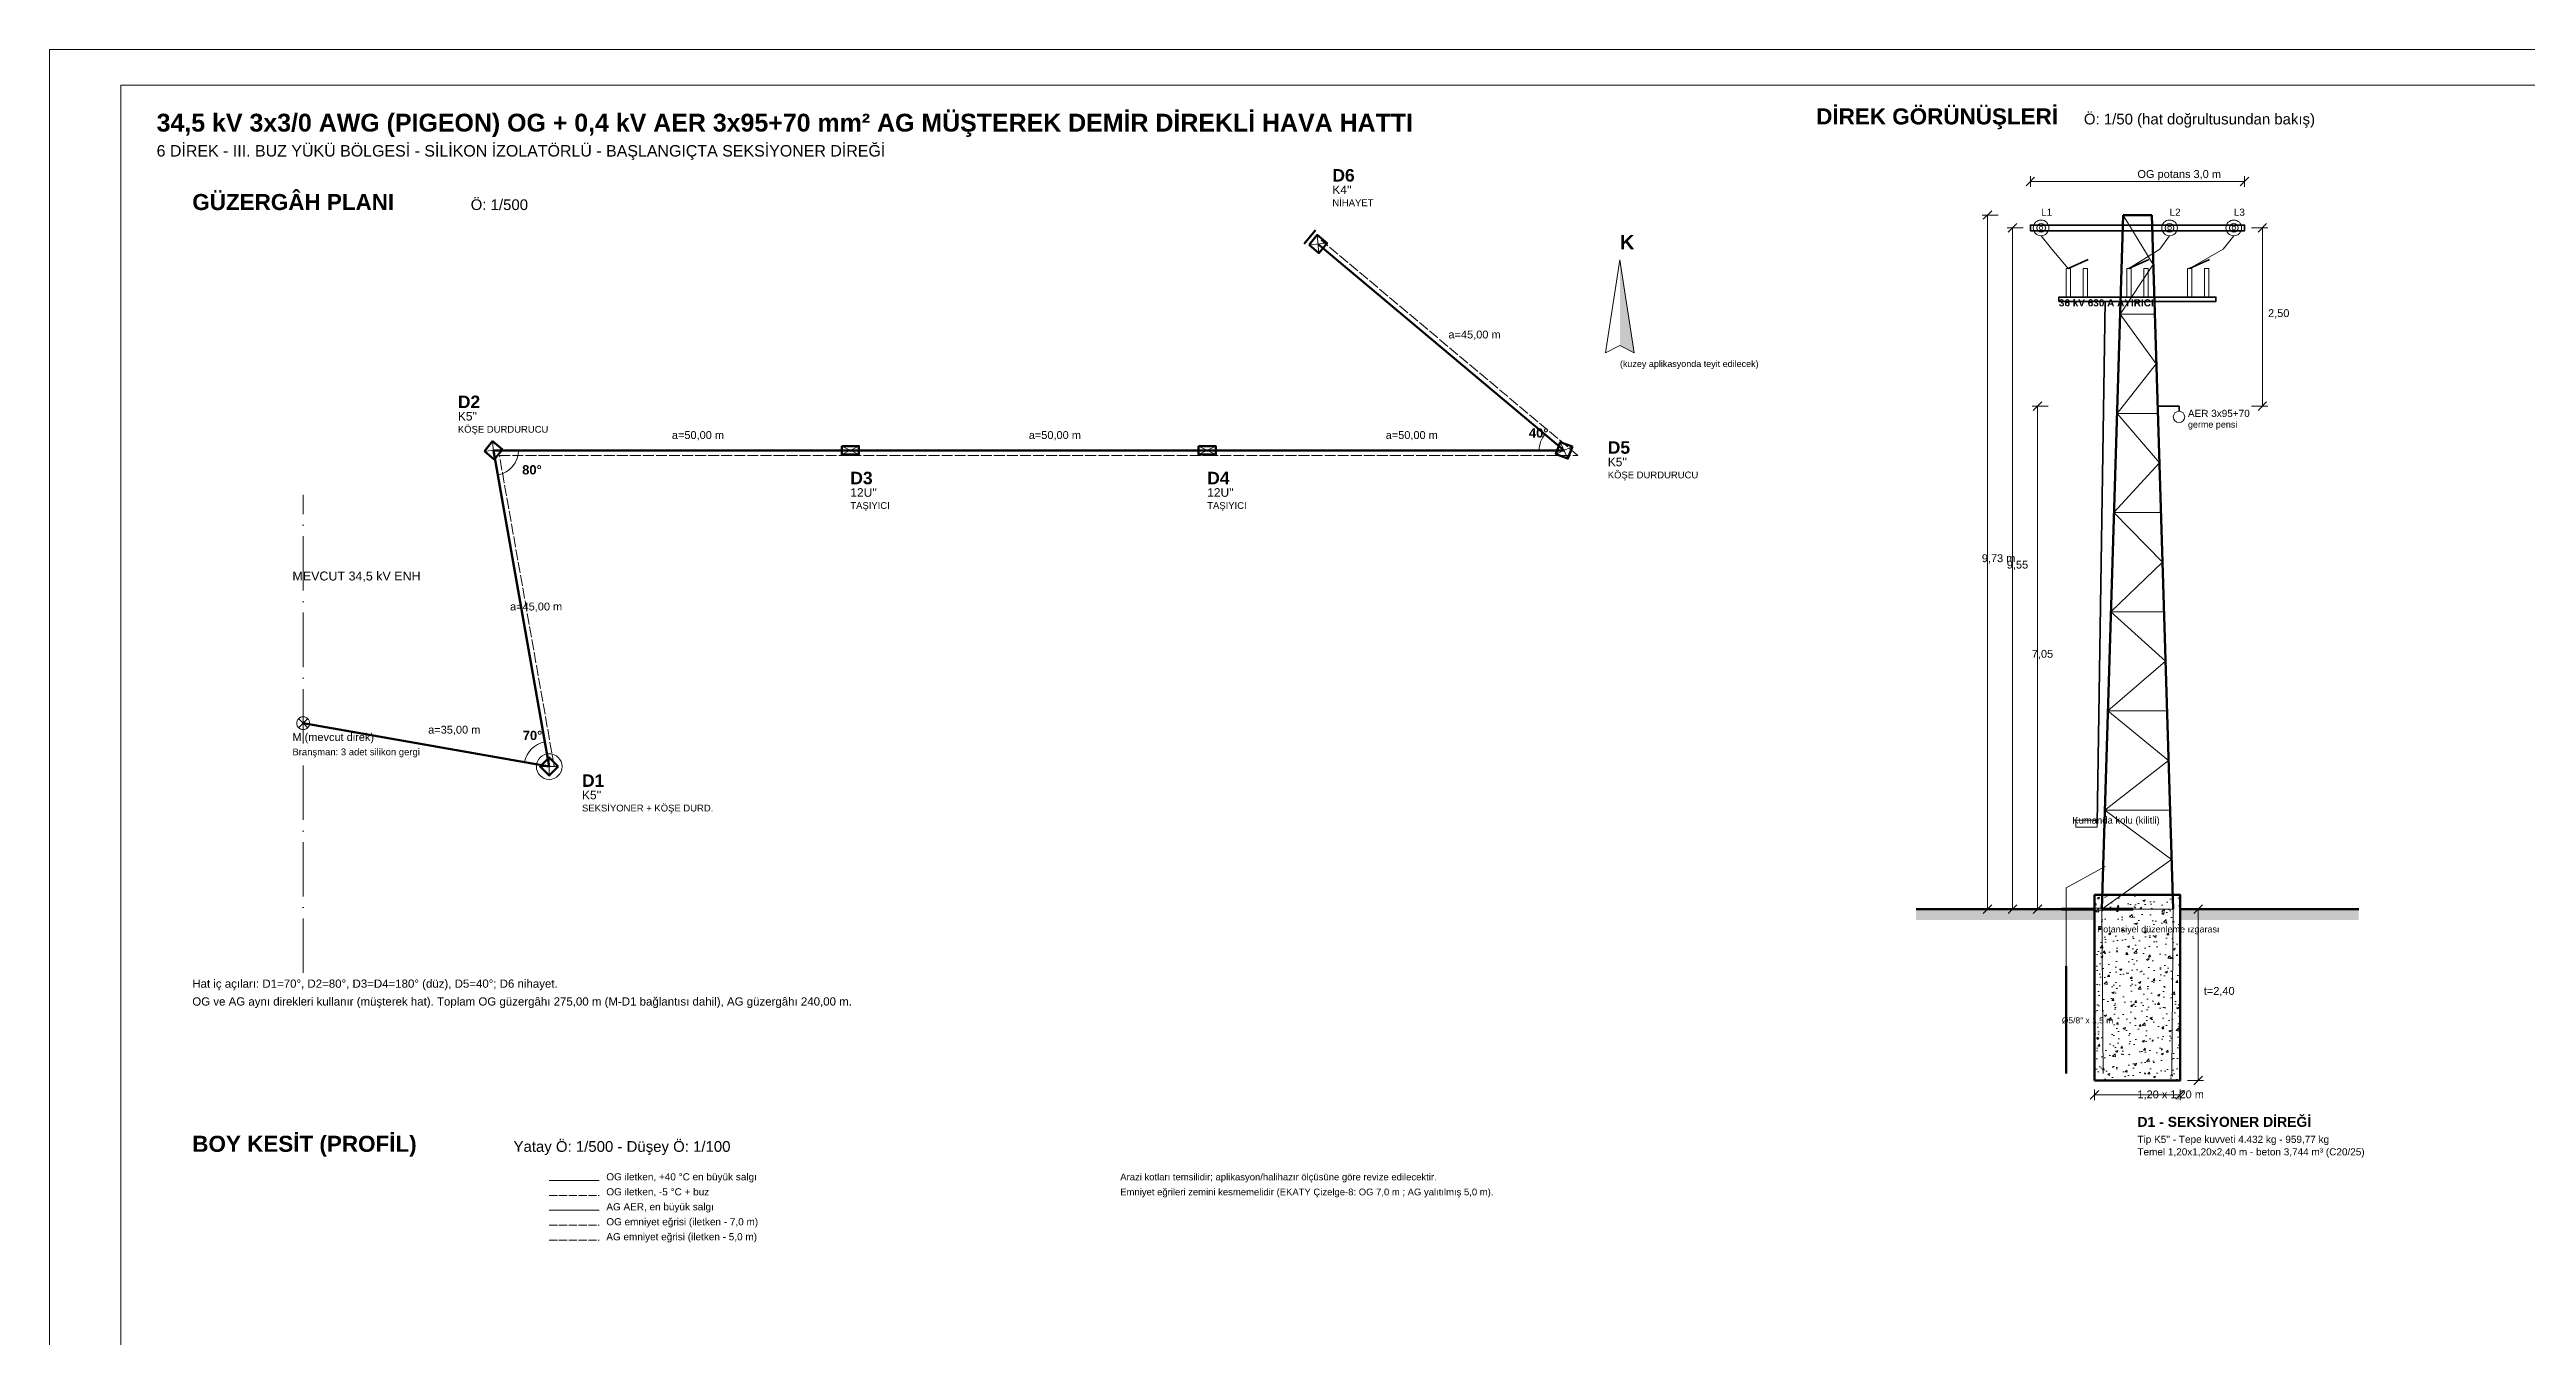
# Model space of a CAD drawing. Header units: millimetres. Extents: x 0 to 2461, y 0 to 841.
# Drawn here: x 0 to 694, y 480 to 841 of the extents above; entities that cross this region are included whole.
import ezdxf

# ---------------------------------------------------------------- set-up
doc = ezdxf.new("R2010")
doc.units = ezdxf.units.MM
doc.header["$LTSCALE"] = 6
doc.linetypes.add('DASHDOT', pattern=[3.556, 2.54, -0.508, 0, -0.508])
doc.linetypes.add('DASHED', pattern=[1.524, 1.27, -0.254])
for name, color, linetype, lineweight, plot in [('00-CERCEVE', 7, 'Continuous', 0, False), ('02-BASLIK', 7, 'Continuous', 0, False), ('10-PLAN-GUZERGAH', 1, 'Continuous', 0, False), ('11-PLAN-AG', 5, 'Continuous', 0, False), ('12-PLAN-MEVCUT', 6, 'DASHDOT', 0, False), ('13-PLAN-DIREK', 7, 'Continuous', 0, False), ('14-PLAN-YAZI', 7, 'Continuous', 0, False), ('15-PLAN-ACI', 3, 'Continuous', 0, False), ('20-PROFIL-ARAZI', 32, 'Continuous', 0, False), ('21-PROFIL-OG', 1, 'Continuous', 0, False), ('22-PROFIL-AG', 5, 'Continuous', 0, False), ('23-PROFIL-EMNIYET', 6, 'DASHED', 0, False), ('25-PROFIL-BANT', 7, 'Continuous', 0, False), ('26-PROFIL-OG-BUZ', 1, 'DASHED', 0, False), ('30-DETAY-DIREK', 7, 'Continuous', 0, False), ('31-DETAY-KAFES', 8, 'Continuous', 0, False), ('32-DETAY-TEMEL', 7, 'Continuous', 0, False), ('33-DETAY-IZOLATOR', 4, 'Continuous', 0, False), ('34-DETAY-ILETKEN', 1, 'Continuous', 0, False), ('35-DETAY-AG', 5, 'Continuous', 0, False), ('36-DETAY-TOPRAKLAMA', 3, 'Continuous', 0, False), ('37-TARAMA', 8, 'Continuous', 0, False), ('38-SEKSIYONER', 30, 'Continuous', 0, False), ('40-OLCU', 2, 'Continuous', 0, False), ('41-YAZI', 7, 'Continuous', 0, False)]:
    doc.layers.add(name, color=color, linetype=linetype, lineweight=lineweight, plot=plot)
doc.styles.add('TRK', font='arial.ttf', dxfattribs={"width": 0.9})
doc.styles.add('TRKB', font='arialbd.ttf', dxfattribs={"width": 0.9})

msp = doc.modelspace()

# ---------------------------------------------------------------- hatches: boundary and pattern name
at = {"layer": '14-PLAN-YAZI'}
h = msp.add_hatch(color=7, dxfattribs=at)
h.dxf.hatch_style = 1
h.paths.add_polyline_path([(440, 758), (440, 782), (444, 756)])
at = {"layer": '37-TARAMA'}
h = msp.add_hatch(dxfattribs=at)
h.set_pattern_fill('AR-CONC', scale=0.035)
h.paths.add_polyline_path([(573, 552), (597, 552), (597, 604), (573, 604)])
h = msp.add_hatch(dxfattribs=at)
h.set_pattern_fill('EARTH', scale=0.12)
h.paths.add_polyline_path([(523, 597), (573, 597), (573, 600), (523, 600)])
h = msp.add_hatch(dxfattribs=at)
h.set_pattern_fill('EARTH', scale=0.12)
h.paths.add_polyline_path([(597, 597), (647, 597), (647, 600), (597, 600)])

# ---------------------------------------------------------------- linework, layer by layer
at = {"layer": '00-CERCEVE', "lineweight": 18}
msp.add_lwpolyline([(0, 0), (1189, 0), (1189, 841), (0, 841)], close=True, dxfattribs=at)
at = {"layer": '00-CERCEVE'}
msp.add_lwpolyline([(20, 10), (1179, 10), (1179, 831), (20, 831)], close=True, dxfattribs=at)
at = {"layer": '10-PLAN-GUZERGAH', "lineweight": 50}
msp.add_lwpolyline([(71.06, 652.16), (140, 640), (124.37, 728.63), (224.37, 728.63), (324.37, 728.63), (424.37, 728.63), (355.43, 786.48)], dxfattribs=at)
at = {"layer": '11-PLAN-AG', "linetype": 'DASHED', "ltscale": 0.4}
msp.add_lwpolyline([(141.38, 640.24), (126.04, 727.23), (224.37, 727.23), (324.37, 727.23), (428.22, 727.23), (356.33, 787.56)], dxfattribs=at)
at = {"layer": '12-PLAN-MEVCUT'}
for p, q in [((71.06, 582.16), (71.06, 716.16)), ((69.76, 650.86), (72.36, 653.46)), ((69.76, 653.46), (72.36, 650.86))]:
    msp.add_line(p, q, dxfattribs=at)
msp.add_circle((71.06, 652.16), 1.8, dxfattribs=at)
at = {"layer": '13-PLAN-DIREK', "lineweight": 70}
msp.add_line((354.74, 790.33), (351.52, 786.5), dxfattribs=at)
at = {"layer": '13-PLAN-DIREK'}
for p, q in [((352.89, 786.26), (357.96, 786.71)), ((355.65, 783.95), (355.21, 789.02)), ((121.84, 728.41), (126.91, 728.85)), ((124.59, 726.1), (124.15, 731.17)), ((221.97, 729.83), (226.77, 727.43)), ((221.97, 727.43), (226.77, 729.83)), ((321.97, 729.83), (326.77, 727.43)), ((321.97, 727.43), (326.77, 729.83)), ((426.68, 729.71), (422.06, 727.56)), ((423.3, 730.94), (425.45, 726.33)), ((142.55, 640), (137.45, 640)), ((140, 642.55), (140, 637.45))]:
    msp.add_line(p, q, dxfattribs=at)
at = {"layer": '13-PLAN-DIREK', "lineweight": 50}
for points in [[(352.89, 786.26), (355.65, 783.95), (357.96, 786.71), (355.21, 789.02)], [(121.84, 728.41), (124.59, 726.1), (126.91, 728.85), (124.15, 731.17)], [(221.97, 729.83), (221.97, 727.43), (226.77, 727.43), (226.77, 729.83)], [(321.97, 729.83), (321.97, 727.43), (326.77, 727.43), (326.77, 729.83)], [(426.68, 729.71), (423.3, 730.94), (422.06, 727.56), (425.45, 726.33)], [(142.55, 640), (140, 642.55), (137.45, 640), (140, 637.45)]]:
    msp.add_lwpolyline(points, close=True, dxfattribs=at)
at = {"layer": '14-PLAN-YAZI'}
msp.add_lwpolyline([(440, 758), (444, 756), (440, 782), (436, 756)], close=True, dxfattribs=at)
at = {"layer": '15-PLAN-ACI'}
for centre, start, end in [((424.37, 728.63), 140, 180), ((124.37, 728.63), 280, 0), ((140, 640), 100, 170)]:
    msp.add_arc(centre, 7, start, end, dxfattribs=at)
at = {"layer": '20-PROFIL-ARAZI', "lineweight": 50}
for p, q in [((523, 600), (573, 600)), ((597, 600), (647, 600))]:
    msp.add_line(p, q, dxfattribs=at)
at = {"layer": '21-PROFIL-OG', "ltscale": 0.3}
msp.add_line((140, 524), (154, 524), dxfattribs=at)
at = {"layer": '22-PROFIL-AG', "ltscale": 0.3}
msp.add_line((140, 515.6), (154, 515.6), dxfattribs=at)
at = {"layer": '23-PROFIL-EMNIYET', "ltscale": 0.3}
msp.add_line((140, 511.4), (154, 511.4), dxfattribs=at)
at = {"layer": '23-PROFIL-EMNIYET', "color": 4, "ltscale": 0.3}
msp.add_line((140, 507.2), (154, 507.2), dxfattribs=at)
at = {"layer": '26-PROFIL-OG-BUZ', "ltscale": 0.3}
msp.add_line((140, 519.8), (154, 519.8), dxfattribs=at)
at = {"layer": '30-DETAY-DIREK', "lineweight": 50}
for p, q in [((575, 600), (581, 794.6)), ((581, 794.6), (589, 794.6)), ((595, 600), (589, 794.6))]:
    msp.add_line(p, q, dxfattribs=at)
at = {"layer": '30-DETAY-DIREK', "ltscale": 0.2}
for p, q in [((575, 600), (575.4, 554)), ((595, 600), (594.6, 554))]:
    msp.add_line(p, q, dxfattribs=at)
at = {"layer": '30-DETAY-DIREK', "lineweight": 35}
msp.add_lwpolyline([(555, 790.2), (615, 790.2), (615, 791.8), (555, 791.8)], close=True, dxfattribs=at)
at = {"layer": '31-DETAY-KAFES'}
for p, q in [((581, 794.6), (589, 794.6)), ((580.14, 766.8), (589.86, 766.8)), ((579.29, 739), (590.71, 739)), ((578.43, 711.2), (591.57, 711.2)), ((577.57, 683.4), (592.43, 683.4)), ((576.71, 655.6), (593.29, 655.6)), ((575.86, 627.8), (594.14, 627.8)), ((575, 600), (595, 600))]:
    msp.add_line(p, q, dxfattribs=at)
msp.add_lwpolyline([(575, 600), (594.57, 613.9), (575.86, 627.8), (593.71, 641.7), (576.71, 655.6), (592.86, 669.5), (577.57, 683.4), (592, 697.3), (578.43, 711.2), (591.14, 725.1), (579.29, 739), (590.29, 752.9), (580.14, 766.8), (589.43, 780.7), (581, 794.6)], dxfattribs=at)
at = {"layer": '32-DETAY-TEMEL', "lineweight": 50}
msp.add_lwpolyline([(573, 552), (597, 552), (597, 604), (573, 604)], close=True, dxfattribs=at)
at = {"layer": '33-DETAY-IZOLATOR'}
for centre, radius in [((558, 791), 2.2), ((558, 791), 1.2), ((594, 791), 2.2), ((594, 791), 1.2), ((612, 791), 2.2), ((612, 791), 1.2)]:
    msp.add_circle(centre, radius, dxfattribs=at)
at = {"layer": '34-DETAY-ILETKEN'}
for points in [[(558, 788.8), (561, 785), (565.6, 779.6)], [(594, 788.8), (591.3, 785), (582.6, 779.6)], [(612, 788.8), (609, 785), (599.6, 779.6)]]:
    msp.add_lwpolyline(points, dxfattribs=at)
for centre in [(558, 791), (594, 791), (612, 791)]:
    msp.add_circle(centre, 0.5, dxfattribs=at)
at = {"layer": '35-DETAY-AG', "lineweight": 35}
msp.add_lwpolyline([(590.65, 741), (596.65, 741), (596.65, 739.5)], dxfattribs=at)
at = {"layer": '35-DETAY-AG'}
msp.add_circle((596.65, 738), 1.6, dxfattribs=at)
at = {"layer": '36-DETAY-TOPRAKLAMA', "lineweight": 50}
msp.add_line((565, 584), (565, 554), dxfattribs=at)
at = {"layer": '36-DETAY-TOPRAKLAMA'}
msp.add_lwpolyline([(576, 612), (565, 606), (565, 584)], dxfattribs=at)
msp.add_lwpolyline([(563.74, 599.7), (583.74, 599.7), (583.74, 600.3), (563.74, 600.3)], close=True, dxfattribs=at)
at = {"layer": '38-SEKSIYONER', "lineweight": 35}
for p, q in [((565.6, 779.6), (571.2, 782.1)), ((582.6, 779.6), (588.2, 782.1)), ((599.6, 779.6), (605.2, 782.1)), ((576, 770.4), (573.74, 624))]:
    msp.add_line(p, q, dxfattribs=at)
at = {"layer": '38-SEKSIYONER'}
for points in [[(565, 771.6), (566.2, 771.6), (566.2, 779.6), (565, 779.6)], [(569.8, 771.6), (571, 771.6), (571, 779.6), (569.8, 779.6)], [(582, 771.6), (583.2, 771.6), (583.2, 779.6), (582, 779.6)], [(586.8, 771.6), (588, 771.6), (588, 779.6), (586.8, 779.6)], [(599, 771.6), (600.2, 771.6), (600.2, 779.6), (599, 779.6)], [(603.8, 771.6), (605, 771.6), (605, 779.6), (603.8, 779.6)], [(567.74, 623), (573.74, 623), (573.74, 625), (567.74, 625)]]:
    msp.add_lwpolyline(points, close=True, dxfattribs=at)
at = {"layer": '38-SEKSIYONER', "lineweight": 35}
msp.add_lwpolyline([(563, 770.4), (607, 770.4), (607, 771.6), (563, 771.6)], close=True, dxfattribs=at)
at = {"layer": '38-SEKSIYONER'}
msp.add_circle((140, 640), 3.6, dxfattribs=at)
at = {"layer": '40-OLCU'}
for p, q in [((553.8, 802.8), (556.2, 805.2)), ((555, 802.5), (555, 805.5)), ((613.8, 802.8), (616.2, 805.2)), ((615, 802.5), (615, 805.5)), ((555, 804), (615, 804)), ((541.5, 794.6), (546, 794.6)), ((541.8, 793.4), (544.2, 795.8)), ((543, 600), (543, 794.6)), ((548.8, 789.8), (551.2, 792.2)), ((618.8, 789.8), (621.2, 792.2)), ((548.5, 791), (553, 791)), ((550, 600), (550, 791)), ((621.5, 791), (617, 791)), ((620, 741), (620, 791)), ((555.5, 741), (560, 741)), ((555.8, 739.8), (558.2, 742.2)), ((557, 600), (557, 741)), ((621.5, 741), (617, 741)), ((618.8, 739.8), (621.2, 742.2)), ((541.5, 600), (546, 600)), ((541.8, 598.8), (544.2, 601.2)), ((548.5, 600), (553, 600)), ((548.8, 598.8), (551.2, 601.2)), ((555.5, 600), (560, 600)), ((555.8, 598.8), (558.2, 601.2)), ((603.5, 600), (599, 600)), ((600.8, 598.8), (603.2, 601.2)), ((602, 552), (602, 600)), ((571.8, 546.8), (574.2, 549.2)), ((573, 546.5), (573, 549.5)), ((595.8, 546.8), (598.2, 549.2)), ((597, 546.5), (597, 549.5)), ((603.5, 552), (599, 552)), ((600.8, 550.8), (603.2, 553.2)), ((573, 548), (597, 548))]:
    msp.add_line(p, q, dxfattribs=at)

# ---------------------------------------------------------------- texts
at = {"layer": '02-BASLIK'}
for s, height, style, p in [('34,5 kV 3x3/0 AWG (PIGEON) OG + 0,4 kV AER 3x95+70 mm² AG MÜŞTEREK DEMİR DİREKLİ HAVA HATTI', 5, 'TRKB', (30, 818)), ('DİREK GÖRÜNÜŞLERİ', 4.5, 'TRKB', (495, 820)), ('Ö: 1/50 (hat doğrultusundan bakış)', 3, 'TRK', (570, 820)), ('6 DİREK - III. BUZ YÜKÜ BÖLGESİ - SİLİKON İZOLATÖRLÜ - BAŞLANGIÇTA SEKSİYONER DİREĞİ', 3.2, 'TRK', (30, 811)), ('GÜZERGÂH PLANI', 4.5, 'TRKB', (40, 796)), ('Ö: 1/500', 3, 'TRK', (118, 796)), ('D1 - SEKSİYONER DİREĞİ', 2.8, 'TRKB', (585, 539)), ('BOY KESİT (PROFİL)', 4.5, 'TRKB', (40, 532)), ('Yatay Ö: 1/500 - Düşey Ö: 1/100', 3, 'TRK', (130, 532))]:
    msp.add_text(s, height=height, dxfattribs=dict(at, style=style)).set_placement(p)
at = {"layer": '12-PLAN-MEVCUT', "style": 'TRK'}
msp.add_text('MEVCUT 34,5 kV ENH', height=2.5, dxfattribs=at).set_placement((68.06, 692.16))
at = {"layer": '14-PLAN-YAZI'}
for s, height, style, p in [('D6', 3.5, 'TRKB', (359.43, 803.98)), ('NİHAYET', 1.9, 'TRK', (359.43, 797.08)), ("K4''", 2.4, 'TRK', (359.43, 800.48)), ('K', 4, 'TRKB', (440, 785)), ('a=45,00 m', 2.2, 'TRK', (391.96, 760.01)), ('(kuzey aplikasyonda teyit edilecek)', 1.8, 'TRK', (440, 752)), ('D2', 3.5, 'TRKB', (114.41, 740.49)), ('KÖŞE DURDURUCU', 1.9, 'TRK', (114.41, 733.59)), ("K5''", 2.4, 'TRK', (114.41, 736.99)), ('a=50,00 m', 2.2, 'TRK', (174.37, 731.83)), ('a=50,00 m', 2.2, 'TRK', (274.37, 731.83)), ('a=50,00 m', 2.2, 'TRK', (374.37, 731.83)), ('D5', 3.5, 'TRKB', (436.59, 727.69)), ('D3', 3.5, 'TRKB', (224.37, 719.13)), ('D4', 3.5, 'TRKB', (324.37, 719.13)), ('KÖŞE DURDURUCU', 1.9, 'TRK', (436.59, 720.79)), ("K5''", 2.4, 'TRK', (436.59, 724.19)), ("12U''", 2.4, 'TRK', (224.37, 715.63)), ("12U''", 2.4, 'TRK', (324.37, 715.63)), ('TAŞIYICI', 1.9, 'TRK', (224.37, 712.23)), ('TAŞIYICI', 1.9, 'TRK', (324.37, 712.23)), ('a=45,00 m', 2.2, 'TRK', (129.03, 683.76)), ('M (mevcut direk)', 2.2, 'TRK', (68.06, 647.16)), ('a=35,00 m', 2.2, 'TRK', (106.09, 649.23)), ('Branşman: 3 adet silikon gergi', 1.9, 'TRK', (68.06, 643.16)), ("K5''", 2.4, 'TRK', (149.19, 630.81)), ('D1', 3.5, 'TRKB', (149.19, 634.31)), ('SEKSİYONER + KÖŞE DURD.', 1.9, 'TRK', (149.19, 627.41)), ('Hat iç açıları: D1=70°, D2=80°, D3=D4=180° (düz), D5=40°; D6 nihayet.', 2.3, 'TRK', (40, 578)), ('OG ve AG aynı direkleri kullanır (müşterek hat). Toplam OG güzergâhı 275,00 m (M-D1 bağlantısı dahil), AG güzergâhı 240,00 m.', 2.3, 'TRK', (40, 573))]:
    msp.add_text(s, height=height, dxfattribs=dict(at, style=style)).set_placement(p)
at = {"layer": '15-PLAN-ACI', "style": 'TRKB'}
for s, p in [('40°', (414.5, 732.22)), ('80°', (132.42, 721.88)), ('70°', (132.58, 647.42))]:
    msp.add_text(s, height=2.6, dxfattribs=at).set_placement(p)
at = {"layer": '25-PROFIL-BANT', "style": 'TRK'}
for s, height, p in [('OG iletken, +40 °C en büyük salgı', 2, (156, 524)), ('OG iletken, -5 °C + buz', 2, (156, 519.8)), ('Arazi kotları temsilidir; aplikasyon/halihazır ölçüsüne göre revize edilecektir.', 1.9, (300, 524)), ('Emniyet eğrileri zemini kesmemelidir (EKATY Çizelge-8: OG 7,0 m ; AG yalıtılmış 5,0 m).', 1.9, (300, 519.8)), ('AG AER, en büyük salgı', 2, (156, 515.6)), ('AG emniyet eğrisi (iletken - 5,0 m)', 2, (156, 507.2)), ('OG emniyet eğrisi (iletken - 7,0 m)', 2, (156, 511.4))]:
    msp.add_text(s, height=height, dxfattribs=at).set_placement(p)
at = {"layer": '35-DETAY-AG', "style": 'TRK'}
for s, height, p in [('AER 3x95+70', 2, (599.15, 738)), ('germe pensi', 1.8, (599.15, 735))]:
    msp.add_text(s, height=height, dxfattribs=at).set_placement(p)
at = {"layer": '36-DETAY-TOPRAKLAMA', "style": 'TRK'}
for s, height, p in [('Potansiyel düzenleme ızgarası', 1.8, (573.74, 593.5)), ('Ø5/8" x 1,5 m', 1.7, (563.8, 568))]:
    msp.add_text(s, height=height, dxfattribs=at).set_placement(p)
at = {"layer": '38-SEKSIYONER'}
for s, height, style, p in [('36 kV 630 A AYIRICI', 2, 'TRKB', (563, 769)), ('Kumanda kolu (kilitli)', 1.9, 'TRK', (566.74, 624))]:
    msp.add_text(s, height=height, dxfattribs=dict(at, style=style)).set_placement(p)
at = {"layer": '40-OLCU', "style": 'TRK'}
for s, p in [('OG potans 3,0 m', (585, 805)), ('2,50', (621.6, 766)), ('9,73 m', (541.4, 697.3)), ('9,55', (548.4, 695.5)), ('7,05', (555.4, 670.5)), ('t=2,40', (603.6, 576)), ('1,20 x 1,20 m', (585, 547))]:
    msp.add_text(s, height=2.2, dxfattribs=at).set_placement(p)
at = {"layer": '41-YAZI', "style": 'TRK'}
for s, p in [('L1', (558, 794.4)), ('L2', (594, 794.4)), ('L3', (612, 794.4)), ("Tip K5'' - Tepe kuvveti 4.432 kg - 959,77 kg", (585, 534.5)), ('Temel 1,20x1,20x2,40 m - beton 3,744 m³ (C20/25)', (585, 531))]:
    msp.add_text(s, height=2, dxfattribs=at).set_placement(p)

doc.saveas('drawing.dxf')
